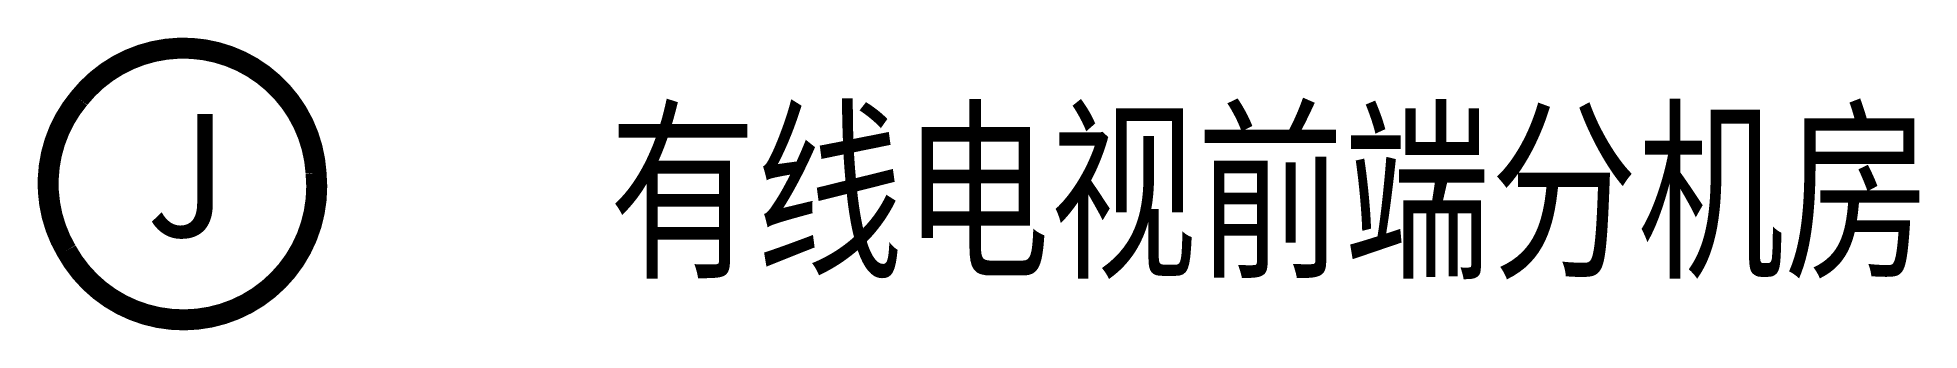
# Model space of a CAD drawing. Header units: millimetres. Extents: x -3.6 to 42.3, y -3.5 to 3.6.
import ezdxf

# ---------------------------------------------------------------- set-up
doc = ezdxf.new("R2010")
doc.units = ezdxf.units.MM
doc.linetypes.add('CONTINOUS', pattern=[0])
doc.layers.add('设施图块', color=7, linetype='Continuous')
doc.styles.add('HT', font='SIMHEI.TTF')
doc.styles.add('设施块标注', font='SIMFANG.TTF', dxfattribs={"width": 0.75})

msp = doc.modelspace()

# ---------------------------------------------------------------- linework, layer by layer
at = {"layer": '设施图块', "color": 1, "const_width": 0.512}
msp.add_lwpolyline([(-2.543, 2.145, -0.688337), (3.235, 0.326, -0.817323), (-2.852, -1.562, -0.317257), (-2.543, 2.145, 1151.700502)], format="xyb", dxfattribs=at)

# ---------------------------------------------------------------- texts
at = {"layer": '设施图块', "color": 7, "style": 'HT'}
msp.add_text('J', height=3, dxfattribs=at).set_placement((-0.997, -1.229))
at = {"layer": '设施图块', "linetype": 'CONTINOUS', "style": '设施块标注', "width": 0.75}
msp.add_attdef('有线电视前端分机房', (10.381, -1.868), '有线电视前端分机房', height=3.5, dxfattribs=at)

doc.saveas('drawing.dxf')
